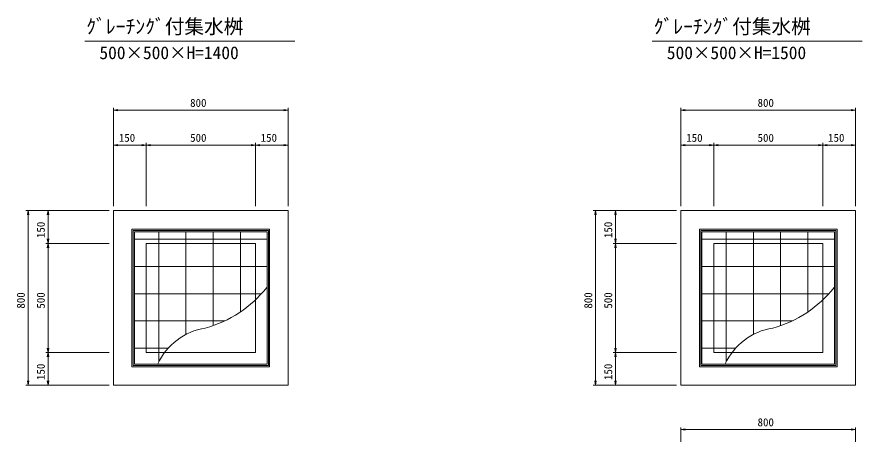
# Model space of a CAD drawing. Units: millimetres on the paper. Extents: x 0 to 841, y 0 to 594.
# Drawn here: x 450.7 to 644.3, y 187.7 to 283.2 of the extents above; entities that cross this region are included whole.
import ezdxf
from ezdxf.enums import TextEntityAlignment as Align

# ---------------------------------------------------------------- set-up
doc = ezdxf.new("R2010")
doc.units = ezdxf.units.MM
for name, color, linetype, lineweight in [('D-STR-DIM（寸法）', 7, 'Continuous', 18), ('D-STR-HTXT（旗揚げ）', 7, 'Continuous', 18), ('D-STR-STR1（構造物）', 4, 'Continuous', 18), ('D-STR（構造物外形線）', 1, 'Continuous', 18)]:
    doc.layers.add(name, color=color, linetype=linetype, lineweight=lineweight)
doc.layers.add('D-TTL-TXT（文字）', color=7, linetype='Continuous')
doc.styles.add('ＭＳ ゴシック', font='')
doc.styles.get('ＭＳ ゴシック').set_extended_font_data('MS Gothic')

msp = doc.modelspace()

# ---------------------------------------------------------------- linework, layer by layer
at = {"layer": 'D-STR-DIM（寸法）'}
for p, q in [((472.823, 239.866), (472.823, 262.366)), ((472.823, 261.866), (473.823, 262.033)), ((473.823, 261.699), (472.823, 261.866)), ((472.823, 261.866), (473.823, 261.866)), ((511.823, 261.866), (473.823, 261.866)), ((511.823, 262.033), (512.823, 261.866)), ((512.823, 261.866), (511.823, 261.699)), ((512.823, 261.866), (511.823, 261.866)), ((512.823, 239.866), (512.823, 262.366)), ((602.823, 239.866), (602.823, 262.366)), ((602.823, 261.866), (603.823, 262.033)), ((603.823, 261.699), (602.823, 261.866)), ((602.823, 261.866), (603.823, 261.866)), ((641.823, 261.866), (603.823, 261.866)), ((641.823, 262.033), (642.823, 261.866)), ((642.823, 261.866), (641.823, 261.699)), ((642.823, 261.866), (641.823, 261.866)), ((642.823, 239.866), (642.823, 262.366)), ((472.823, 239.866), (472.823, 254.366)), ((472.823, 253.866), (473.823, 254.033)), ((473.823, 253.699), (472.823, 253.866)), ((472.823, 253.866), (473.823, 253.866)), ((479.323, 253.866), (473.823, 253.866)), ((479.323, 254.033), (480.323, 253.866)), ((480.323, 253.866), (479.323, 253.699)), ((480.323, 253.866), (479.323, 253.866)), ((480.323, 239.866), (480.323, 254.366)), ((480.323, 239.866), (480.323, 254.366)), ((480.323, 253.866), (481.323, 254.033)), ((481.323, 253.699), (480.323, 253.866)), ((480.323, 253.866), (481.323, 253.866)), ((504.323, 253.866), (481.323, 253.866)), ((504.323, 254.033), (505.323, 253.866)), ((505.323, 253.866), (504.323, 253.699)), ((505.323, 253.866), (504.323, 253.866)), ((505.323, 239.866), (505.323, 254.366)), ((505.323, 239.866), (505.323, 254.366)), ((505.323, 253.866), (506.323, 254.033)), ((506.323, 253.699), (505.323, 253.866)), ((505.323, 253.866), (506.323, 253.866)), ((511.823, 253.866), (506.323, 253.866)), ((511.823, 254.033), (512.823, 253.866)), ((512.823, 253.866), (511.823, 253.699)), ((512.823, 253.866), (511.823, 253.866)), ((512.823, 239.866), (512.823, 254.366)), ((602.823, 239.866), (602.823, 254.366)), ((602.823, 253.866), (603.823, 254.033)), ((603.823, 253.699), (602.823, 253.866)), ((602.823, 253.866), (603.823, 253.866)), ((609.323, 253.866), (603.823, 253.866)), ((609.323, 254.033), (610.323, 253.866)), ((610.323, 253.866), (609.323, 253.699)), ((610.323, 253.866), (609.323, 253.866)), ((610.323, 239.866), (610.323, 254.366)), ((610.323, 239.866), (610.323, 254.366)), ((610.323, 253.866), (611.323, 254.033)), ((611.323, 253.699), (610.323, 253.866)), ((610.323, 253.866), (611.323, 253.866)), ((634.323, 253.866), (611.323, 253.866)), ((634.323, 254.033), (635.323, 253.866)), ((635.323, 253.866), (634.323, 253.699)), ((635.323, 253.866), (634.323, 253.866)), ((635.323, 239.866), (635.323, 254.366)), ((635.323, 239.866), (635.323, 254.366)), ((635.323, 253.866), (636.323, 254.033)), ((636.323, 253.699), (635.323, 253.866)), ((635.323, 253.866), (636.323, 253.866)), ((641.823, 253.866), (636.323, 253.866)), ((641.823, 254.033), (642.823, 253.866)), ((642.823, 253.866), (641.823, 253.699)), ((642.823, 253.866), (641.823, 253.866)), ((642.823, 239.866), (642.823, 254.366)), ((471.823, 238.866), (452.749, 238.866)), ((453.082, 237.866), (453.249, 238.866)), ((453.249, 238.866), (453.415, 237.866)), ((453.249, 238.866), (453.249, 237.866)), ((471.823, 238.866), (457.323, 238.866)), ((457.656, 237.866), (457.823, 238.866)), ((457.823, 238.866), (457.989, 237.866)), ((457.823, 238.866), (457.823, 237.866)), ((601.823, 238.866), (582.749, 238.866)), ((583.082, 237.866), (583.249, 238.866)), ((583.249, 238.866), (583.415, 237.866)), ((583.249, 238.866), (583.249, 237.866)), ((601.823, 238.866), (587.323, 238.866)), ((587.656, 237.866), (587.823, 238.866)), ((587.823, 238.866), (587.989, 237.866)), ((587.823, 238.866), (587.823, 237.866)), ((453.249, 237.866), (453.249, 199.866)), ((457.823, 237.866), (457.823, 232.366)), ((583.249, 237.866), (583.249, 199.866)), ((587.823, 237.866), (587.823, 232.366)), ((471.823, 231.366), (457.323, 231.366)), ((471.823, 231.366), (457.323, 231.366)), ((457.823, 231.366), (457.656, 232.366)), ((457.656, 230.366), (457.823, 231.366)), ((457.989, 232.366), (457.823, 231.366)), ((457.823, 231.366), (457.823, 232.366)), ((457.823, 231.366), (457.989, 230.366)), ((457.823, 231.366), (457.823, 230.366)), ((601.823, 231.366), (587.323, 231.366)), ((601.823, 231.366), (587.323, 231.366)), ((587.823, 231.366), (587.656, 232.366)), ((587.656, 230.366), (587.823, 231.366)), ((587.989, 232.366), (587.823, 231.366)), ((587.823, 231.366), (587.823, 232.366)), ((587.823, 231.366), (587.989, 230.366)), ((587.823, 231.366), (587.823, 230.366)), ((457.823, 230.366), (457.823, 207.366)), ((587.823, 230.366), (587.823, 207.366)), ((457.823, 206.366), (457.656, 207.366)), ((457.989, 207.366), (457.823, 206.366)), ((457.823, 206.366), (457.823, 207.366)), ((587.823, 206.366), (587.656, 207.366)), ((587.989, 207.366), (587.823, 206.366)), ((587.823, 206.366), (587.823, 207.366)), ((471.823, 206.366), (457.323, 206.366)), ((471.823, 206.366), (457.323, 206.366)), ((457.656, 205.366), (457.823, 206.366)), ((457.823, 206.366), (457.989, 205.366)), ((457.823, 206.366), (457.823, 205.366)), ((457.823, 205.366), (457.823, 199.866)), ((601.823, 206.366), (587.323, 206.366)), ((601.823, 206.366), (587.323, 206.366)), ((587.656, 205.366), (587.823, 206.366)), ((587.823, 206.366), (587.989, 205.366)), ((587.823, 206.366), (587.823, 205.366)), ((587.823, 205.366), (587.823, 199.866)), ((453.249, 198.866), (453.082, 199.866)), ((453.415, 199.866), (453.249, 198.866)), ((453.249, 198.866), (453.249, 199.866)), ((457.823, 198.866), (457.656, 199.866)), ((457.989, 199.866), (457.823, 198.866)), ((457.823, 198.866), (457.823, 199.866)), ((583.249, 198.866), (583.082, 199.866)), ((583.415, 199.866), (583.249, 198.866)), ((583.249, 198.866), (583.249, 199.866)), ((587.823, 198.866), (587.656, 199.866)), ((587.989, 199.866), (587.823, 198.866)), ((587.823, 198.866), (587.823, 199.866)), ((471.823, 198.866), (452.749, 198.866)), ((471.823, 198.866), (457.323, 198.866)), ((601.823, 198.866), (582.749, 198.866)), ((601.823, 198.866), (587.323, 198.866)), ((602.823, 177.024), (602.823, 189.233)), ((602.823, 188.733), (603.823, 188.9)), ((603.823, 188.566), (602.823, 188.733)), ((602.823, 188.733), (603.823, 188.733)), ((603.823, 188.733), (641.823, 188.733)), ((641.823, 188.9), (642.823, 188.733)), ((642.823, 188.733), (641.823, 188.566)), ((642.823, 188.733), (641.823, 188.733)), ((642.823, 177.024), (642.823, 189.233))]:
    msp.add_line(p, q, dxfattribs=at)
at = {"layer": 'D-STR-HTXT（旗揚げ）'}
for p, q in [((466.22, 277.64), (514.329, 277.64)), ((596.22, 277.64), (644.329, 277.64))]:
    msp.add_line(p, q, dxfattribs=at)
at = {"layer": 'D-STR-STR1（構造物）'}
for p, q in [((477.048, 203.091), (477.048, 234.641)), ((508.598, 234.641), (477.048, 234.641)), ((508.298, 234.341), (477.348, 234.341)), ((477.348, 203.391), (477.348, 234.341)), ((508.298, 203.391), (508.298, 234.341)), ((508.598, 203.091), (508.598, 234.641)), ((607.048, 203.091), (607.048, 234.641)), ((638.598, 234.641), (607.048, 234.641)), ((638.298, 234.341), (607.348, 234.341)), ((607.348, 203.391), (607.348, 234.341)), ((638.298, 203.391), (638.298, 234.341)), ((638.598, 203.091), (638.598, 234.641)), ((507.998, 234.041), (477.648, 234.041)), ((477.648, 203.691), (477.648, 234.041)), ((483.168, 231.366), (483.168, 233.966)), ((489.418, 231.366), (489.418, 233.966)), ((495.668, 231.366), (495.668, 233.966)), ((501.918, 231.366), (501.918, 233.966)), ((507.998, 203.691), (507.998, 234.041)), ((637.998, 234.041), (607.648, 234.041)), ((607.648, 203.691), (607.648, 234.041)), ((613.168, 231.366), (613.168, 233.966)), ((619.418, 231.366), (619.418, 233.966)), ((625.668, 231.366), (625.668, 233.966)), ((631.918, 231.366), (631.918, 233.966)), ((637.998, 203.691), (637.998, 234.041)), ((507.923, 232.346), (477.723, 232.346)), ((483.168, 206.366), (483.168, 231.366)), ((489.418, 210.525), (489.418, 231.366)), ((495.668, 212.53), (495.668, 231.366)), ((501.918, 215.661), (501.918, 231.366)), ((637.923, 232.346), (607.723, 232.346)), ((613.168, 206.366), (613.168, 231.366)), ((619.418, 210.525), (619.418, 231.366)), ((625.668, 212.53), (625.668, 231.366)), ((631.918, 215.661), (631.918, 231.366)), ((480.323, 226.096), (477.723, 226.096)), ((505.323, 226.096), (480.323, 226.096)), ((507.923, 226.096), (505.323, 226.096)), ((610.323, 226.096), (607.723, 226.096)), ((635.323, 226.096), (610.323, 226.096)), ((637.923, 226.096), (635.323, 226.096)), ((480.323, 219.846), (477.723, 219.846)), ((505.323, 219.846), (480.323, 219.846)), ((506.713, 219.846), (505.323, 219.846)), ((610.323, 219.846), (607.723, 219.846)), ((635.323, 219.846), (610.323, 219.846)), ((636.713, 219.846), (635.323, 219.846)), ((480.323, 213.596), (477.723, 213.596)), ((498.296, 213.596), (480.323, 213.596)), ((610.323, 213.596), (607.723, 213.596)), ((628.296, 213.596), (610.323, 213.596)), ((480.323, 207.346), (477.723, 207.346)), ((485.311, 207.346), (480.323, 207.346)), ((610.323, 207.346), (607.723, 207.346)), ((615.311, 207.346), (610.323, 207.346)), ((483.168, 204.21), (483.168, 206.366)), ((613.168, 204.21), (613.168, 206.366)), ((508.298, 203.391), (477.348, 203.391)), ((507.998, 203.691), (477.648, 203.691)), ((638.298, 203.391), (607.348, 203.391)), ((637.998, 203.691), (607.648, 203.691)), ((508.598, 203.091), (477.048, 203.091)), ((638.598, 203.091), (607.048, 203.091))]:
    msp.add_line(p, q, dxfattribs=at)
for centre, radius, start, end in [((487.053, 237.531), 26.444, 284.87436, 322.11183), ((617.053, 237.531), 26.444, 284.87436, 322.11183), ((496.067, 197.694), 14.451, 98.86108, 155.15503), ((626.067, 197.694), 14.451, 98.86108, 155.15503)]:
    msp.add_arc(centre, radius, start, end, dxfattribs=at)
at = {"layer": 'D-STR（構造物外形線）'}
for p, q in [((472.823, 238.866), (512.823, 238.866)), ((472.823, 198.866), (472.823, 238.866)), ((512.823, 198.866), (512.823, 238.866)), ((602.823, 238.866), (642.823, 238.866)), ((602.823, 198.866), (602.823, 238.866)), ((642.823, 198.866), (642.823, 238.866)), ((480.323, 231.366), (505.323, 231.366)), ((480.323, 206.366), (480.323, 231.366)), ((505.323, 206.366), (505.323, 231.366)), ((610.323, 231.366), (635.323, 231.366)), ((610.323, 206.366), (610.323, 231.366)), ((635.323, 206.366), (635.323, 231.366)), ((480.323, 206.366), (505.323, 206.366)), ((610.323, 206.366), (635.323, 206.366)), ((472.823, 198.866), (512.823, 198.866)), ((602.823, 198.866), (642.823, 198.866))]:
    msp.add_line(p, q, dxfattribs=at)

# ---------------------------------------------------------------- texts
at = {"layer": 'D-STR-DIM（寸法）', "style": 'ＭＳ ゴシック'}
for s, p in [('800', (490.38, 262.066)), ('800', (620.38, 262.066)), ('150', (474.041, 254.066)), ('500', (490.38, 254.066)), ('150', (506.541, 254.066)), ('150', (604.041, 254.066)), ('500', (620.38, 254.066)), ('150', (636.541, 254.066)), ('800', (620.38, 188.933))]:
    msp.add_text(s, height=1.833, dxfattribs=at).set_placement(p, align=Align.BOTTOM_LEFT)
for s, p in [('150', (457.623, 232.584)), ('150', (587.623, 232.584)), ('800', (453.049, 216.423)), ('500', (457.623, 216.423)), ('800', (583.049, 216.423)), ('500', (587.623, 216.423)), ('150', (457.623, 200.084)), ('150', (587.623, 200.084))]:
    msp.add_text(s, height=1.833, rotation=90, dxfattribs=at).set_placement(p, align=Align.BOTTOM_LEFT)
at = {"layer": 'D-TTL-TXT（文字）', "style": 'ＭＳ ゴシック'}
for s, height, p in [('ｸﾞﾚｰﾁﾝｸﾞ付集水桝', 3.299, (466.57, 278.383)), ('ｸﾞﾚｰﾁﾝｸﾞ付集水桝', 3.299, (596.57, 278.383)), ('500×500×H=1400', 2.933, (469.592, 272.661)), ('500×500×H=1500', 2.933, (599.592, 272.661))]:
    msp.add_text(s, height=height, dxfattribs=at).set_placement(p, align=Align.BOTTOM_LEFT)

doc.saveas('drawing.dxf')
